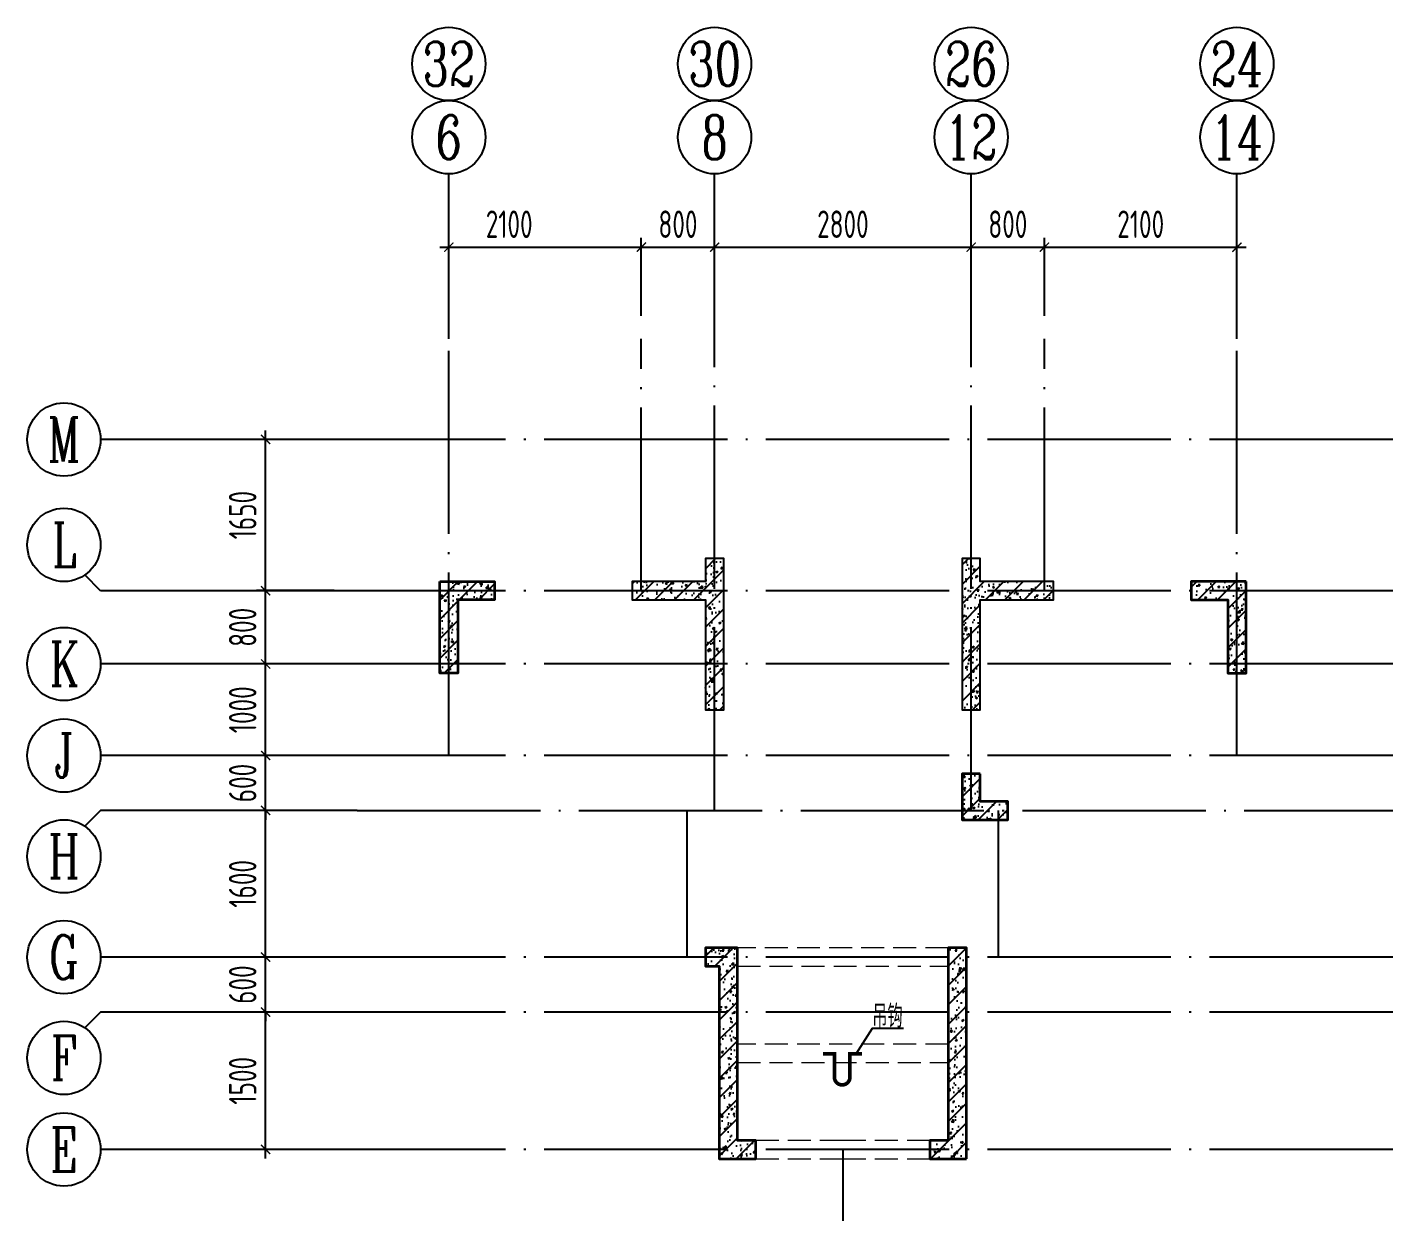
# Model space of a CAD drawing. Extents: x -655480 to 203344, y -294099 to 287156.
# Drawn here: x -149830 to -134930, y -233650 to -220721 of the extents above; entities that cross this region are included whole.
import ezdxf
from ezdxf.enums import TextEntityAlignment as Align

# ---------------------------------------------------------------- set-up
doc = ezdxf.new("R2010")
doc.units = 0
doc.header["$LTSCALE"] = 1000
for name, pattern in [('__DASH', [0.35, 0.25, -0.1]), ('DASH', [0.35, 0.25, -0.1]), ('DOTE', [2.42, 2, -0.2, 0.02, -0.2])]:
    doc.linetypes.add(name, pattern=pattern)
doc.layers.get('0').update_dxf_attribs({"linetype": 'CONTINUOUS'})
doc.layers.get('DEFPOINTS').update_dxf_attribs({"linetype": 'CONTINUOUS'})
for name, color, linetype in [('A-AXIS', 1, 'CONTINUOUS'), ('A-DOTE', 10, 'DOTE'), ('AXIS_NUM', 7, 'CONTINUOUS'), ('DIM', 2, 'CONTINUOUS'), ('S-L主梁线', 4, 'DASH'), ('S-Q墙填充', 252, 'CONTINUOUS'), ('S-Q墙实线', 6, 'CONTINUOUS'), ('S-Y一般标注', 3, 'CONTINUOUS'), ('S-Z柱填充', 252, 'CONTINUOUS'), ('S-Z柱实线', 6, 'CONTINUOUS'), ('S-引出线', 40, 'CONTINUOUS'), ('S-文字', 7, 'CONTINUOUS')]:
    doc.layers.add(name, color=color, linetype=linetype)
doc.styles.add('TSSD_Axis', font='complex.shx', dxfattribs={"width": 0.7, "bigfont": 'hztxt.shx'})
doc.styles.add('TSSD_DIMENSION', font='Tssdeng.shx', dxfattribs={"width": 0.7, "bigfont": 'tssdchn.shx'})
doc.dimstyles.new('TSSD_100_100', dxfattribs={"dimtxt": 300, "dimasz": 100, "dimexe": 100, "dimexo": 250, "dimgap": 100, "dimtad": 1, "dimdec": 0, "dimzin": 0, "dimdsep": 46, "dimtxsty": 'TSSD_DIMENSION', "dimblk": 'ARCHTICK', "dimcen": 0, "dimdle": 100, "dimclrt": 7, "dimadec": 0, "dimazin": 0, "dimtfac": 1, "dimtdec": 0, "dimtix": 1, "dimtmove": 2, "dimatfit": 3, "dimldrblk": 'ARCHTICK', "dimfxl": 1, "dimtolj": 1, "dimtzin": 0, "dimarcsym": 0})
pattern_1 = [(50, (-132503.7, -181478.28), (215.17805, -18.82564), [22.5, -247.5]), (355, (-132503.7, -181478.28), (-41.6254, 225.6576), [18, -198]), (100.4514, (-132485.77, -181479.85), (173.5528, 206.8319), [19.1221, -210.3426]), (46.1842, (-132503.7, -181418.28), (320.1723, -49.6557), [33.75, -371.25]), (96.6356, (-132477.02, -181422.42), (280.3988, 292.2354), [28.683, -315.514]), (351.1842, (-132503.7, -181418.28), (280.3986, 292.2356), [27, -297]), (21, (-132473.7, -181433.28), (179.0721, -120.78567), [22.5, -247.5]), (326, (-132473.7, -181433.28), (72.9946, 217.545), [18, -198]), (71.4514, (-132458.78, -181443.35), (252.0668, 96.75915), [19.1221, -210.3426]), (37.5, (-132503.7, -181478.28), (3.64796, 99.86816), [0, -195.6, 0, -201, 0, -198.75]), (7.5, (-132503.7, -181478.28), (78.92086, 118.32351), [0, -114.6, 0, -191.1, 0, -75.75]), (327.5, (-132570.6, -181478.28), (160.14673, -6.76646), [0, -75, 0, -234, 0, -310.5]), (317.5, (-132600.6, -181478.28), (174.95585, 30.0315), [0, -97.5, 0, -155.4, 0, -220.5]), (45, (-132503.7, -181478.28), (-106.066, 106.066), [])]
pattern_2 = [(50, (-137765.53, -13442.2), (215.17805, -18.82564), [22.5, -247.5]), (355, (-137765.53, -13442.2), (-41.6254, 225.65764), [18, -198]), (100.4514, (-137747.6, -13443.78), (173.55281, 206.83186), [19.12206, -210.34263]), (46.1842, (-137765.53, -13382.2), (320.1723, -49.6557), [33.75, -371.25]), (96.6356, (-137738.85, -13386.34), (280.3988, 292.23536), [28.6831, -315.5139]), (351.1842, (-137765.53, -13382.2), (280.3986, 292.2356), [27, -297]), (21, (-137735.53, -13397.2), (179.07212, -120.78567), [22.5, -247.5]), (326, (-137735.53, -13397.2), (72.9946, 217.54501), [18, -198]), (71.4514, (-137720.61, -13407.27), (252.06679, 96.75915), [19.12206, -210.34263]), (37.5, (-137765.534, -13442.21), (3.647957, 99.868156), [0, -195.6, 0, -201, 0, -198.75]), (7.5, (-137765.53, -13442.21), (78.92086, 118.323514), [0, -114.6, 0, -191.1, 0, -75.75]), (327.5, (-137832.434, -13442.21), (160.14673, -6.766462), [0, -75, 0, -234, 0, -310.5]), (317.5, (-137862.43, -13442.2), (174.95585, 30.031495), [0, -97.5, 0, -155.4, 0, -220.5]), (45, (-137765.53, -13442.2), (-106.06602, 106.06602), [])]

# ---------------------------------------------------------------- blocks, each defined once
blk = doc.blocks.new('ts_axno')
at = {"color": 0, "linetype": 'ByBlock', "lineweight": -2}
blk.add_circle((0, 0), 0.5, dxfattribs=at)
at = {"color": 0, "linetype": 'ByBlock', "lineweight": -2, "style": 'TSSD_Axis', "width": 0.7}
blk.add_attdef('A', text='', height=0.6, dxfattribs=at).set_placement((0, 0), align=Align.MIDDLE_CENTER)
blk = doc.blocks.new('_ArchTick')
at = {"color": 0, "linetype": 'ByBlock', "const_width": 0.15}
blk.add_lwpolyline([(-0.5, -0.5), (0.5, 0.5)], dxfattribs=at)
blk = doc.blocks.new('*D1445')
at = {"layer": 'DEFPOINTS', "color": 0, "transparency": 16777216}
for p in [(-143130, -223121), (-145230, -224121), (-143130, -224121)]:
    blk.add_point(p, dxfattribs=at)
at = {"layer": 'S-Y一般标注', "color": 0, "lineweight": -2, "transparency": 16777216}
for p, q in [((-145230, -223871), (-145230, -223021)), ((-143130, -223871), (-143130, -223021)), ((-145330, -223121), (-143030, -223121))]:
    blk.add_line(p, q, dxfattribs=at)
at = {"layer": 'S-Y一般标注', "color": 0, "lineweight": -2, "transparency": 16777216, "xscale": 100, "yscale": 100, "zscale": 100, "rotation": 180}
blk.add_blockref('_ArchTick', (-145230, -223121), dxfattribs=at)
at = {"layer": 'S-Y一般标注', "color": 0, "lineweight": -2, "transparency": 16777216, "xscale": 100, "yscale": 100, "zscale": 100}
blk.add_blockref('_ArchTick', (-143130, -223121), dxfattribs=at)
at = {"layer": 'S-Y一般标注', "color": 7, "transparency": 16777216, "insert": (-144572, -222871), "char_height": 300, "attachment_point": 5, "style": 'TSSD_DIMENSION'}
blk.add_mtext('\\A1;2100', dxfattribs=at)
blk = doc.blocks.new('*D1446')
at = {"layer": 'DEFPOINTS', "color": 0, "transparency": 16777216}
for p in [(-139530, -223121), (-142330, -224121), (-139530, -224121)]:
    blk.add_point(p, dxfattribs=at)
at = {"layer": 'S-Y一般标注', "color": 0, "lineweight": -2, "transparency": 16777216}
for p, q in [((-142330, -223871), (-142330, -223021)), ((-139530, -223871), (-139530, -223021)), ((-142430, -223121), (-139430, -223121))]:
    blk.add_line(p, q, dxfattribs=at)
at = {"layer": 'S-Y一般标注', "color": 0, "lineweight": -2, "transparency": 16777216, "xscale": 100, "yscale": 100, "zscale": 100, "rotation": 180}
blk.add_blockref('_ArchTick', (-142330, -223121), dxfattribs=at)
at = {"layer": 'S-Y一般标注', "color": 0, "lineweight": -2, "transparency": 16777216, "xscale": 100, "yscale": 100, "zscale": 100}
blk.add_blockref('_ArchTick', (-139530, -223121), dxfattribs=at)
at = {"layer": 'S-Y一般标注', "color": 7, "transparency": 16777216, "insert": (-140930, -222871), "char_height": 300, "attachment_point": 5, "style": 'TSSD_DIMENSION'}
blk.add_mtext('\\A1;2800', dxfattribs=at)
blk = doc.blocks.new('*D1447')
at = {"layer": 'DEFPOINTS', "color": 0, "transparency": 16777216}
for p in [(-138730, -223121), (-139530, -224121), (-138730, -224121)]:
    blk.add_point(p, dxfattribs=at)
at = {"layer": 'S-Y一般标注', "color": 0, "lineweight": -2, "transparency": 16777216}
for p, q in [((-139530, -223871), (-139530, -223021)), ((-138730, -223871), (-138730, -223021)), ((-139630, -223121), (-138630, -223121))]:
    blk.add_line(p, q, dxfattribs=at)
at = {"layer": 'S-Y一般标注', "color": 0, "lineweight": -2, "transparency": 16777216, "xscale": 100, "yscale": 100, "zscale": 100, "rotation": 180}
blk.add_blockref('_ArchTick', (-139530, -223121), dxfattribs=at)
at = {"layer": 'S-Y一般标注', "color": 0, "lineweight": -2, "transparency": 16777216, "xscale": 100, "yscale": 100, "zscale": 100}
blk.add_blockref('_ArchTick', (-138730, -223121), dxfattribs=at)
at = {"layer": 'S-Y一般标注', "color": 7, "transparency": 16777216, "insert": (-139130, -222871), "char_height": 300, "attachment_point": 5, "style": 'TSSD_DIMENSION'}
blk.add_mtext('\\A1;800', dxfattribs=at)
blk = doc.blocks.new('*D1448')
at = {"layer": 'DEFPOINTS', "color": 0, "transparency": 16777216}
for p in [(-147230, -231471), (-146230, -231471), (-146230, -232971)]:
    blk.add_point(p, dxfattribs=at)
at = {"layer": 'S-Y一般标注', "color": 0, "lineweight": -2, "transparency": 16777216}
for p, q in [((-147230, -233071), (-147230, -231371)), ((-146480, -231471), (-147330, -231471)), ((-146480, -232971), (-147330, -232971))]:
    blk.add_line(p, q, dxfattribs=at)
at = {"layer": 'S-Y一般标注', "color": 0, "lineweight": -2, "transparency": 16777216, "xscale": 100, "yscale": 100, "zscale": 100}
for p, rotation in [((-147230, -231471), 90), ((-147230, -232971), 270)]:
    blk.add_blockref('_ArchTick', p, dxfattribs=dict(at, rotation=rotation))
at = {"layer": 'S-Y一般标注', "color": 7, "transparency": 16777216, "insert": (-147480, -232221), "char_height": 300, "attachment_point": 5, "rotation": 90, "style": 'TSSD_DIMENSION'}
blk.add_mtext('\\A1;1500', dxfattribs=at)
blk = doc.blocks.new('*D1449')
at = {"layer": 'DEFPOINTS', "color": 0, "transparency": 16777216}
for p in [(-147230, -230871), (-146230, -230871), (-146230, -231471)]:
    blk.add_point(p, dxfattribs=at)
at = {"layer": 'S-Y一般标注', "color": 0, "lineweight": -2, "transparency": 16777216}
for p, q in [((-147230, -230871), (-147230, -230771)), ((-146480, -230871), (-147330, -230871)), ((-147230, -231471), (-147230, -230871)), ((-146480, -231471), (-147330, -231471)), ((-147230, -231471), (-147230, -231571))]:
    blk.add_line(p, q, dxfattribs=at)
at = {"layer": 'S-Y一般标注', "color": 0, "lineweight": -2, "transparency": 16777216, "xscale": 100, "yscale": 100, "zscale": 100}
for p, rotation in [((-147230, -230871), 270), ((-147230, -231471), 90)]:
    blk.add_blockref('_ArchTick', p, dxfattribs=dict(at, rotation=rotation))
at = {"layer": 'S-Y一般标注', "color": 7, "transparency": 16777216, "insert": (-147480, -231171), "char_height": 300, "attachment_point": 5, "rotation": 90, "style": 'TSSD_DIMENSION'}
blk.add_mtext('\\A1;600', dxfattribs=at)
blk = doc.blocks.new('*D1450')
at = {"layer": 'DEFPOINTS', "color": 0, "transparency": 16777216}
for p in [(-147230, -229271), (-146230, -229271), (-146230, -230871)]:
    blk.add_point(p, dxfattribs=at)
at = {"layer": 'S-Y一般标注', "color": 0, "lineweight": -2, "transparency": 16777216}
for p, q in [((-146480, -229271), (-147330, -229271)), ((-147230, -230971), (-147230, -229171)), ((-146480, -230871), (-147330, -230871))]:
    blk.add_line(p, q, dxfattribs=at)
at = {"layer": 'S-Y一般标注', "color": 0, "lineweight": -2, "transparency": 16777216, "xscale": 100, "yscale": 100, "zscale": 100}
for p, rotation in [((-147230, -229271), 90), ((-147230, -230871), 270)]:
    blk.add_blockref('_ArchTick', p, dxfattribs=dict(at, rotation=rotation))
at = {"layer": 'S-Y一般标注', "color": 7, "transparency": 16777216, "insert": (-147480, -230071), "char_height": 300, "attachment_point": 5, "rotation": 90, "style": 'TSSD_DIMENSION'}
blk.add_mtext('\\A1;1600', dxfattribs=at)
blk = doc.blocks.new('*D1451')
at = {"layer": 'DEFPOINTS', "color": 0, "transparency": 16777216}
for p in [(-147230, -228671), (-146230, -228671), (-146230, -229271)]:
    blk.add_point(p, dxfattribs=at)
at = {"layer": 'S-Y一般标注', "color": 0, "lineweight": -2, "transparency": 16777216}
for p, q in [((-146480, -228671), (-147330, -228671)), ((-147230, -228671), (-147230, -228571)), ((-147230, -229271), (-147230, -228671)), ((-146480, -229271), (-147330, -229271)), ((-147230, -229271), (-147230, -229371))]:
    blk.add_line(p, q, dxfattribs=at)
at = {"layer": 'S-Y一般标注', "color": 0, "lineweight": -2, "transparency": 16777216, "xscale": 100, "yscale": 100, "zscale": 100}
for p, rotation in [((-147230, -228671), 270), ((-147230, -229271), 90)]:
    blk.add_blockref('_ArchTick', p, dxfattribs=dict(at, rotation=rotation))
at = {"layer": 'S-Y一般标注', "color": 7, "transparency": 16777216, "insert": (-147480, -228971), "char_height": 300, "attachment_point": 5, "rotation": 90, "style": 'TSSD_DIMENSION'}
blk.add_mtext('\\A1;600', dxfattribs=at)
blk = doc.blocks.new('*D1452')
at = {"layer": 'DEFPOINTS', "color": 0, "transparency": 16777216}
for p in [(-147230, -227671), (-146230, -227671), (-146230, -228671)]:
    blk.add_point(p, dxfattribs=at)
at = {"layer": 'S-Y一般标注', "color": 0, "lineweight": -2, "transparency": 16777216}
for p, q in [((-146480, -227671), (-147330, -227671)), ((-147230, -228771), (-147230, -227571)), ((-146480, -228671), (-147330, -228671))]:
    blk.add_line(p, q, dxfattribs=at)
at = {"layer": 'S-Y一般标注', "color": 0, "lineweight": -2, "transparency": 16777216, "xscale": 100, "yscale": 100, "zscale": 100}
for p, rotation in [((-147230, -227671), 90), ((-147230, -228671), 270)]:
    blk.add_blockref('_ArchTick', p, dxfattribs=dict(at, rotation=rotation))
at = {"layer": 'S-Y一般标注', "color": 7, "transparency": 16777216, "insert": (-147480, -228171), "char_height": 300, "attachment_point": 5, "rotation": 90, "style": 'TSSD_DIMENSION'}
blk.add_mtext('\\A1;1000', dxfattribs=at)
blk = doc.blocks.new('*D1453')
at = {"layer": 'DEFPOINTS', "color": 0, "transparency": 16777216}
for p in [(-147230, -226871), (-146230, -226871), (-146230, -227671)]:
    blk.add_point(p, dxfattribs=at)
at = {"layer": 'S-Y一般标注', "color": 0, "lineweight": -2, "transparency": 16777216}
for p, q in [((-147230, -227771), (-147230, -226771)), ((-146480, -226871), (-147330, -226871)), ((-146480, -227671), (-147330, -227671))]:
    blk.add_line(p, q, dxfattribs=at)
at = {"layer": 'S-Y一般标注', "color": 0, "lineweight": -2, "transparency": 16777216, "xscale": 100, "yscale": 100, "zscale": 100}
for p, rotation in [((-147230, -226871), 90), ((-147230, -227671), 270)]:
    blk.add_blockref('_ArchTick', p, dxfattribs=dict(at, rotation=rotation))
at = {"layer": 'S-Y一般标注', "color": 7, "transparency": 16777216, "insert": (-147480, -227271), "char_height": 300, "attachment_point": 5, "rotation": 90, "style": 'TSSD_DIMENSION'}
blk.add_mtext('\\A1;800', dxfattribs=at)
blk = doc.blocks.new('*D1454')
at = {"layer": 'DEFPOINTS', "color": 0, "transparency": 16777216}
for p in [(-142330, -223121), (-143130, -224121), (-142330, -224121)]:
    blk.add_point(p, dxfattribs=at)
at = {"layer": 'S-Y一般标注', "color": 0, "lineweight": -2, "transparency": 16777216}
for p, q in [((-143130, -223871), (-143130, -223021)), ((-142330, -223871), (-142330, -223021)), ((-143230, -223121), (-142230, -223121))]:
    blk.add_line(p, q, dxfattribs=at)
at = {"layer": 'S-Y一般标注', "color": 0, "lineweight": -2, "transparency": 16777216, "xscale": 100, "yscale": 100, "zscale": 100, "rotation": 180}
blk.add_blockref('_ArchTick', (-143130, -223121), dxfattribs=at)
at = {"layer": 'S-Y一般标注', "color": 0, "lineweight": -2, "transparency": 16777216, "xscale": 100, "yscale": 100, "zscale": 100}
blk.add_blockref('_ArchTick', (-142330, -223121), dxfattribs=at)
at = {"layer": 'S-Y一般标注', "color": 7, "transparency": 16777216, "insert": (-142730, -222871), "char_height": 300, "attachment_point": 5, "style": 'TSSD_DIMENSION'}
blk.add_mtext('\\A1;800', dxfattribs=at)
blk = doc.blocks.new('*D1455')
at = {"layer": 'DEFPOINTS', "color": 0, "transparency": 16777216}
for p in [(-136630, -223121), (-138730, -224121), (-136630, -224121)]:
    blk.add_point(p, dxfattribs=at)
at = {"layer": 'S-Y一般标注', "color": 0, "lineweight": -2, "transparency": 16777216}
for p, q in [((-138730, -223871), (-138730, -223021)), ((-136630, -223871), (-136630, -223021)), ((-138830, -223121), (-136530, -223121))]:
    blk.add_line(p, q, dxfattribs=at)
at = {"layer": 'S-Y一般标注', "color": 0, "lineweight": -2, "transparency": 16777216, "xscale": 100, "yscale": 100, "zscale": 100, "rotation": 180}
blk.add_blockref('_ArchTick', (-138730, -223121), dxfattribs=at)
at = {"layer": 'S-Y一般标注', "color": 0, "lineweight": -2, "transparency": 16777216, "xscale": 100, "yscale": 100, "zscale": 100}
blk.add_blockref('_ArchTick', (-136630, -223121), dxfattribs=at)
at = {"layer": 'S-Y一般标注', "color": 7, "transparency": 16777216, "insert": (-137680, -222871), "char_height": 300, "attachment_point": 5, "style": 'TSSD_DIMENSION'}
blk.add_mtext('\\A1;2100', dxfattribs=at)
blk = doc.blocks.new('*D1456')
at = {"layer": 'DEFPOINTS', "color": 0, "transparency": 16777216}
for p in [(-147230, -225221), (-146230, -225221), (-146230, -226871)]:
    blk.add_point(p, dxfattribs=at)
at = {"layer": 'S-Y一般标注', "color": 0, "lineweight": -2, "transparency": 16777216}
for p, q in [((-147230, -226971), (-147230, -225121)), ((-146480, -225221), (-147330, -225221)), ((-146480, -226871), (-147330, -226871))]:
    blk.add_line(p, q, dxfattribs=at)
at = {"layer": 'S-Y一般标注', "color": 0, "lineweight": -2, "transparency": 16777216, "xscale": 100, "yscale": 100, "zscale": 100}
for p, rotation in [((-147230, -225221), 90), ((-147230, -226871), 270)]:
    blk.add_blockref('_ArchTick', p, dxfattribs=dict(at, rotation=rotation))
at = {"layer": 'S-Y一般标注', "color": 7, "transparency": 16777216, "insert": (-147480, -226046), "char_height": 300, "attachment_point": 5, "rotation": 90, "style": 'TSSD_DIMENSION'}
blk.add_mtext('\\A1;1650', dxfattribs=at)

msp = doc.modelspace()

# ---------------------------------------------------------------- hatches: boundary and pattern name
at = {"layer": 'S-Q墙填充'}
h = msp.add_hatch(dxfattribs=at)
h.set_pattern_fill('ARMORED', color=252, scale=30, style=0)
h.set_pattern_definition(pattern_2)
h.paths.add_polyline_path([(-142230.44, -226871.32), (-142230.44, -226521.32), (-142430.44, -226521.32), (-142430.44, -226771.32), (-143230.56, -226771.32), (-143230.56, -226971.32), (-142430.44, -226971.32), (-142430.44, -228171.32), (-142230.44, -228171.32)])
h = msp.add_hatch(dxfattribs=at)
h.set_pattern_fill('ARMORED', color=252, scale=30, style=0)
h.set_pattern_definition(pattern_2)
h.paths.add_polyline_path([(-139630.44, -226871.32), (-139630.44, -228171.32), (-139430.44, -228171.32), (-139430.44, -226971.32), (-138630.83, -226971.32), (-138630.83, -226771.32), (-139430.44, -226771.32), (-139430.44, -226521.32), (-139630.44, -226521.32)])
h = msp.add_hatch(dxfattribs=at)
h.set_pattern_fill('ARMORED', color=252, scale=30, style=0)
h.set_pattern_definition(pattern_1)
h.paths.add_polyline_path([(-145330.44, -226771.32), (-144730.52, -226771.32), (-144730.52, -226971.32), (-145130.44, -226971.32), (-145130.44, -227771.32), (-145330.44, -227771.32)])
h = msp.add_hatch(dxfattribs=at)
h.set_pattern_fill('ARMORED', color=252, scale=30, style=0)
h.set_pattern_definition(pattern_1)
h.paths.add_polyline_path([(-136530.44, -226771.32), (-137130.35, -226771.32), (-137130.35, -226971.32), (-136730.44, -226971.32), (-136730.44, -227771.32), (-136530.44, -227771.32)])
h = msp.add_hatch(dxfattribs=at)
h.set_pattern_fill('ARMORED', color=252, scale=30, style=0)
h.set_pattern_definition(pattern_1)
h.paths.add_polyline_path([(-142080.44, -230771.32), (-142430.44, -230771.32), (-142430.44, -230971.32), (-142280.44, -230971.32), (-142280.44, -231471.32), (-142280.44, -231921.32), (-142280.44, -233071.32), (-141880.44, -233071.32), (-141880.44, -232871.32), (-142080.44, -232871.32), (-142080.44, -231921.32), (-142080.44, -231471.32)])
h = msp.add_hatch(dxfattribs=at)
h.set_pattern_fill('ARMORED', color=252, scale=30, style=0)
h.set_pattern_definition(pattern_1)
h.paths.add_polyline_path([(-139580.44, -233071.32), (-139580.44, -231921.32), (-139580.44, -231471.32), (-139580.44, -230771.32), (-139780.44, -230771.32), (-139780.44, -231471.32), (-139780.44, -231921.32), (-139780.44, -232871.32), (-139980.44, -232871.32), (-139980.44, -233071.32)])
at = {"layer": 'S-Z柱填充'}
h = msp.add_hatch(dxfattribs=at)
h.set_pattern_fill('ARMORED', color=252, scale=30, style=0)
h.set_pattern_definition(pattern_1)
h.paths.add_polyline_path([(-139430.44, -228871.05), (-139630.44, -228871.05), (-139630.44, -229371.05), (-139130.44, -229371.05), (-139130.44, -229171.05), (-139430.44, -229171.05)])

# ---------------------------------------------------------------- linework, layer by layer
at = {"layer": 'A-AXIS'}
for p, q in [((-145230.44, -224121.44), (-145230.44, -222321.44)), ((-142330.44, -224121.44), (-142330.44, -222321.44)), ((-139530.44, -224121.44), (-139530.44, -222321.44)), ((-136630.44, -224121.44), (-136630.44, -222321.44)), ((-146230.44, -225221.32), (-149030.44, -225221.32)), ((-149030.44, -226871.32), (-149202.05, -226699.71)), ((-146230.44, -226871.32), (-149030.44, -226871.32)), ((-146230.44, -227671.32), (-149030.44, -227671.32)), ((-146230.44, -228671.32), (-149030.44, -228671.32)), ((-149030.44, -229271.05), (-149202.05, -229442.66)), ((-146230.44, -229271.05), (-149030.44, -229271.05)), ((-146230.44, -230871.32), (-149030.44, -230871.32)), ((-149030.44, -231471.32), (-149202.05, -231642.93)), ((-146230.44, -231471.32), (-149030.44, -231471.32)), ((-146230.44, -232971.32), (-149030.44, -232971.32))]:
    msp.add_line(p, q, dxfattribs=at)
at = {"layer": 'A-DOTE'}
for p, q in [((-145230.44, -228671.32), (-145230.44, -224121.44)), ((-143130.44, -226871.32), (-143130.44, -224121.44)), ((-142330.44, -229271.05), (-142330.44, -224121.44)), ((-139530.44, -229271.05), (-139530.44, -224121.44)), ((-138730.44, -226871.32), (-138730.44, -224121.44)), ((-136630.44, -228671.32), (-136630.44, -224121.44)), ((-134930.44, -225221.32), (-146230.44, -225221.32)), ((-134930.44, -226871.32), (-146230.44, -226871.32)), ((-134930.44, -227671.32), (-146230.44, -227671.32)), ((-134930.44, -228671.32), (-146230.44, -228671.32)), ((-146230.44, -229271.05), (-134930.44, -229271.05)), ((-142630.44, -230871.32), (-142630.44, -229271.32)), ((-139230.44, -230871.32), (-139230.44, -229271.32)), ((-134930.44, -230871.32), (-146230.44, -230871.32)), ((-134930.44, -231471.32), (-146230.44, -231471.32)), ((-134930.44, -232971.32), (-146230.44, -232971.32)), ((-140930.44, -232971.32), (-140930.44, -234259.88))]:
    msp.add_line(p, q, dxfattribs=at)
at = {"layer": 'DIM', "const_width": 40}
msp.add_lwpolyline([(-140721.19, -231927.11), (-140852.98, -231927.11), (-140852.98, -232180.87, -1), (-141023.12, -232180.87), (-141023.12, -231925.88), (-141147.61, -231925.88)], format="xyb", dxfattribs=at)
at = {"layer": 'S-L主梁线', "linetype": '__DASH', "lineweight": 18}
for p, q in [((-139780.44, -230771.32), (-142080.44, -230771.32)), ((-142080.44, -230971.32), (-139780.44, -230971.32)), ((-139780.44, -231821.32), (-142080.44, -231821.32)), ((-142080.44, -232021.32), (-139780.44, -232021.32)), ((-140930.43, -232871.32), (-141880.44, -232871.32)), ((-139980.44, -232871.32), (-140930.43, -232871.32)), ((-141880.44, -233071.32), (-140930.44, -233071.32)), ((-140930.42, -233071.32), (-139980.44, -233071.32))]:
    msp.add_line(p, q, dxfattribs=at)
at = {"layer": 'S-Q墙实线'}
msp.add_lwpolyline([(-142230.44, -226871.32), (-142230.44, -226521.32), (-142430.44, -226521.32), (-142430.44, -226771.32), (-143230.56, -226771.32), (-143230.56, -226971.32), (-142430.44, -226971.32), (-142430.44, -228171.32), (-142230.44, -228171.32), (-142230.44, -226871.32)], dxfattribs=at)
msp.add_lwpolyline([(-139630.44, -226871.32), (-139630.44, -228171.32), (-139430.44, -228171.32), (-139430.44, -226971.32), (-138630.83, -226971.32), (-138630.83, -226771.32), (-139430.44, -226771.32), (-139430.44, -226521.32), (-139630.44, -226521.32)], close=True, dxfattribs=at)
at = {"layer": 'S-Q墙实线', "lineweight": 35}
for points in [[(-145330.44, -226771.32), (-144730.52, -226771.32), (-144730.52, -226971.32), (-145130.44, -226971.32), (-145130.44, -227771.32), (-145330.44, -227771.32)], [(-136530.44, -226771.32), (-137130.35, -226771.32), (-137130.35, -226971.32), (-136730.44, -226971.32), (-136730.44, -227771.32), (-136530.44, -227771.32)], [(-142080.44, -230771.32), (-142430.44, -230771.32), (-142430.44, -230971.32), (-142280.44, -230971.32), (-142280.44, -231471.32), (-142280.44, -231921.32), (-142280.44, -233071.32), (-141880.44, -233071.32), (-141880.44, -232871.32), (-142080.44, -232871.32), (-142080.44, -231921.32), (-142080.44, -231471.32)], [(-139580.44, -233071.32), (-139580.44, -231921.32), (-139580.44, -231471.32), (-139580.44, -230771.32), (-139780.44, -230771.32), (-139780.44, -231471.32), (-139780.44, -231921.32), (-139780.44, -232871.32), (-139980.44, -232871.32), (-139980.44, -233071.32)]]:
    msp.add_lwpolyline(points, close=True, dxfattribs=at)
at = {"layer": 'S-Z柱实线', "lineweight": 35}
msp.add_lwpolyline([(-139430.44, -228871.05), (-139630.44, -228871.05), (-139630.44, -229371.05), (-139130.44, -229371.05), (-139130.44, -229171.05), (-139430.44, -229171.05)], close=True, dxfattribs=at)
at = {"layer": 'S-引出线'}
msp.add_lwpolyline([(-140787.08, -231927.11), (-140605.62, -231647.89), (-140267.52, -231647.89)], dxfattribs=at)

# ---------------------------------------------------------------- block references
at = {"layer": 'A-AXIS'}
ref = msp.add_blockref('ts_axno', (-145230.44, -221121.44), dxfattribs=dict(at, xscale=800, yscale=800, zscale=800))
ref.add_attrib('5', '32', dxfattribs={"layer": 'AXIS_NUM', "height": 480, "style": 'TSSD_Axis', "width": 0.7}).set_placement((-145230.44, -221121.44), align=Align.MIDDLE_CENTER)
ref = msp.add_blockref('ts_axno', (-142330.44, -221121.44), dxfattribs=dict(at, xscale=800, yscale=800, zscale=800))
ref.add_attrib('6', '30', dxfattribs={"layer": 'AXIS_NUM', "height": 480, "style": 'TSSD_Axis', "width": 0.7}).set_placement((-142330.44, -221121.44), align=Align.MIDDLE_CENTER)
ref = msp.add_blockref('ts_axno', (-139530.44, -221121.44), dxfattribs=dict(at, xscale=800, yscale=800, zscale=800))
ref.add_attrib('7', '26', dxfattribs={"layer": 'AXIS_NUM', "height": 480, "style": 'TSSD_Axis', "width": 0.7}).set_placement((-139530.44, -221121.44), align=Align.MIDDLE_CENTER)
ref = msp.add_blockref('ts_axno', (-136630.44, -221121.44), dxfattribs=dict(at, xscale=800, yscale=800, zscale=800))
ref.add_attrib('8', '24', dxfattribs={"layer": 'AXIS_NUM', "height": 480, "style": 'TSSD_Axis', "width": 0.7}).set_placement((-136630.44, -221121.44), align=Align.MIDDLE_CENTER)
ref = msp.add_blockref('ts_axno', (-145230.44, -221921.44), dxfattribs=dict(at, xscale=800, yscale=800, zscale=800))
ref.add_attrib('5', '6', dxfattribs={"layer": 'AXIS_NUM', "height": 480, "style": 'TSSD_Axis', "width": 0.7}).set_placement((-145230.44, -221921.44), align=Align.MIDDLE_CENTER)
ref = msp.add_blockref('ts_axno', (-142330.44, -221921.44), dxfattribs=dict(at, xscale=800, yscale=800, zscale=800))
ref.add_attrib('6', '8', dxfattribs={"layer": 'AXIS_NUM', "height": 480, "style": 'TSSD_Axis', "width": 0.7}).set_placement((-142330.44, -221921.44), align=Align.MIDDLE_CENTER)
ref = msp.add_blockref('ts_axno', (-139530.44, -221921.44), dxfattribs=dict(at, xscale=800, yscale=800, zscale=800))
ref.add_attrib('7', '12', dxfattribs={"layer": 'AXIS_NUM', "height": 480, "style": 'TSSD_Axis', "width": 0.7}).set_placement((-139530.44, -221921.44), align=Align.MIDDLE_CENTER)
ref = msp.add_blockref('ts_axno', (-136630.44, -221921.44), dxfattribs=dict(at, xscale=800, yscale=800, zscale=800))
ref.add_attrib('8', '14', dxfattribs={"layer": 'AXIS_NUM', "height": 480, "style": 'TSSD_Axis', "width": 0.7}).set_placement((-136630.44, -221921.44), align=Align.MIDDLE_CENTER)
ref = msp.add_blockref('ts_axno', (-149430.44, -225221.32), dxfattribs=dict(at, xscale=800, yscale=800, zscale=800))
ref.add_attrib('G', 'M', dxfattribs={"layer": 'AXIS_NUM', "height": 480, "style": 'TSSD_Axis', "width": 0.7}).set_placement((-149430.44, -225221.32), align=Align.MIDDLE_CENTER)
ref = msp.add_blockref('ts_axno', (-149430.44, -226371.32), dxfattribs=dict(at, xscale=800, yscale=800, zscale=800))
ref.add_attrib('G', 'L', dxfattribs={"layer": 'AXIS_NUM', "height": 480, "style": 'TSSD_Axis', "width": 0.7}).set_placement((-149430.44, -226371.32), align=Align.MIDDLE_CENTER)
ref = msp.add_blockref('ts_axno', (-149430.44, -227671.32), dxfattribs=dict(at, xscale=800, yscale=800, zscale=800))
ref.add_attrib('G', 'K', dxfattribs={"layer": 'AXIS_NUM', "height": 480, "style": 'TSSD_Axis', "width": 0.7}).set_placement((-149430.44, -227671.32), align=Align.MIDDLE_CENTER)
ref = msp.add_blockref('ts_axno', (-149430.44, -228671.32), dxfattribs=dict(at, xscale=800, yscale=800, zscale=800))
ref.add_attrib('G', 'J', dxfattribs={"layer": 'AXIS_NUM', "height": 480, "style": 'TSSD_Axis', "width": 0.7}).set_placement((-149430.44, -228671.32), align=Align.MIDDLE_CENTER)
ref = msp.add_blockref('ts_axno', (-149430.44, -229771.05), dxfattribs=dict(at, xscale=800, yscale=800, zscale=800))
ref.add_attrib('C', 'H', dxfattribs={"layer": 'AXIS_NUM', "height": 480, "style": 'TSSD_Axis', "width": 0.7}).set_placement((-149430.44, -229771.05), align=Align.MIDDLE_CENTER)
ref = msp.add_blockref('ts_axno', (-149430.44, -230871.32), dxfattribs=dict(at, xscale=800, yscale=800, zscale=800))
ref.add_attrib('D', 'G', dxfattribs={"layer": 'AXIS_NUM', "height": 480, "style": 'TSSD_Axis', "width": 0.7}).set_placement((-149430.44, -230871.32), align=Align.MIDDLE_CENTER)
ref = msp.add_blockref('ts_axno', (-149430.44, -231971.32), dxfattribs=dict(at, xscale=800, yscale=800, zscale=800))
ref.add_attrib('C', 'F', dxfattribs={"layer": 'AXIS_NUM', "height": 480, "style": 'TSSD_Axis', "width": 0.7}).set_placement((-149430.44, -231971.32), align=Align.MIDDLE_CENTER)
ref = msp.add_blockref('ts_axno', (-149430.44, -232971.32), dxfattribs=dict(at, xscale=800, yscale=800, zscale=800))
ref.add_attrib('B', 'E', dxfattribs={"layer": 'AXIS_NUM', "height": 480, "style": 'TSSD_Axis', "width": 0.7}).set_placement((-149430.44, -232971.32), align=Align.MIDDLE_CENTER)

# ---------------------------------------------------------------- texts
at = {"layer": 'S-文字', "style": 'TSSD_DIMENSION', "width": 0.7}
msp.add_text('吊钩', height=250, dxfattribs=at).set_placement((-140609.73, -231641.46, 0))

# ---------------------------------------------------------------- dimensions: what is measured, and where the dimension line sits
at = {"layer": 'S-Y一般标注'}
dim = msp.add_linear_dim(base=(-143130.44, -223121.44), p1=(-145230.44, -224121.44), p2=(-143130.44, -224121.44), dimstyle='TSSD_100_100', dxfattribs=at)
dim.commit()
dim.dimension.update_dxf_attribs({"geometry": '*D1445', "text_midpoint": (-144572.36, -222871.44), "dimtype": 160})
for base, p1, p2, picture, middle in [((-142330.44, -223121.44), (-143130.44, -224121.44), (-142330.44, -224121.44), '*D1454', (-142730.44, -222871.44)), ((-139530.44, -223121.44), (-142330.44, -224121.44), (-139530.44, -224121.44), '*D1446', (-140930.44, -222871.44)), ((-138730.44, -223121.44), (-139530.44, -224121.44), (-138730.44, -224121.44), '*D1447', (-139130.44, -222871.44)), ((-136630.44, -223121.44), (-138730.44, -224121.44), (-136630.44, -224121.44), '*D1455', (-137680.44, -222871.44))]:
    dim = msp.add_linear_dim(base=base, p1=p1, p2=p2, dimstyle='TSSD_100_100', dxfattribs=at)
    dim.commit()
    dim.dimension.update_dxf_attribs({"geometry": picture, "text_midpoint": middle})
for base, p1, p2, picture, middle in [((-147230.44, -225221.32), (-146230.44, -226871.32), (-146230.44, -225221.32), '*D1456', (-147480.44, -226046.32)), ((-147230.44, -226871.32), (-146230.44, -227671.32), (-146230.44, -226871.32), '*D1453', (-147480.44, -227271.32)), ((-147230.44, -227671.32), (-146230.44, -228671.32), (-146230.44, -227671.32), '*D1452', (-147480.44, -228171.32)), ((-147230.44, -228671.32), (-146230.44, -229271.05), (-146230.44, -228671.32), '*D1451', (-147480.44, -228971.19)), ((-147230.44, -229271.05), (-146230.44, -230871.32), (-146230.44, -229271.05), '*D1450', (-147480.44, -230071.19)), ((-147230.44, -230871.32), (-146230.44, -231471.32), (-146230.44, -230871.32), '*D1449', (-147480.44, -231171.32)), ((-147230.44, -231471.32), (-146230.44, -232971.32), (-146230.44, -231471.32), '*D1448', (-147480.44, -232221.32))]:
    dim = msp.add_linear_dim(base=base, p1=p1, p2=p2, angle=90, dimstyle='TSSD_100_100', dxfattribs=at)
    dim.commit()
    dim.dimension.update_dxf_attribs({"geometry": picture, "text_midpoint": middle})

doc.saveas('drawing.dxf')
